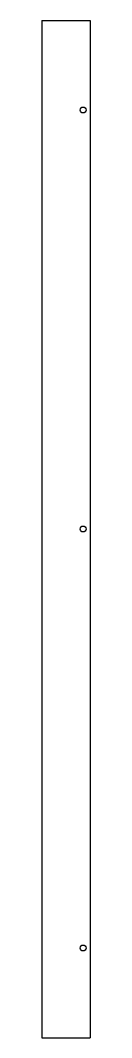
# Model space of a CAD drawing. Header units: millimetres. Extents: x 73 to 131, y -458 to 756.
import ezdxf

# ---------------------------------------------------------------- set-up
doc = ezdxf.new("R2010")
doc.units = ezdxf.units.MM
doc.layers.add('C00749-B', color=7, linetype='Continuous')

msp = doc.modelspace()

# ---------------------------------------------------------------- linework, layer by layer
at = {"layer": 'C00749-B', "color": 7, "linetype": 'Continuous'}
for p, q in [((72.7, 756.3), (111.2, 756.3)), ((72.7, 756.3), (72.7, -457.7)), ((111.2, 756.3), (130.7, 756.3)), ((111.2, 756.3), (111.2, 756.3)), ((130.7, 756.3), (130.7, -457.7)), ((72.7, -457.7), (111.2, -457.7)), ((111.2, -457.7), (130.7, -457.7)), ((111.2, -457.7), (111.2, -457.7))]:
    msp.add_line(p, q, dxfattribs=at)
for centre in [(122.2, 649.3), (122.2, 149.3), (122.2, -350.7)]:
    msp.add_circle(centre, 3.5, dxfattribs=at)

doc.saveas('drawing.dxf')
